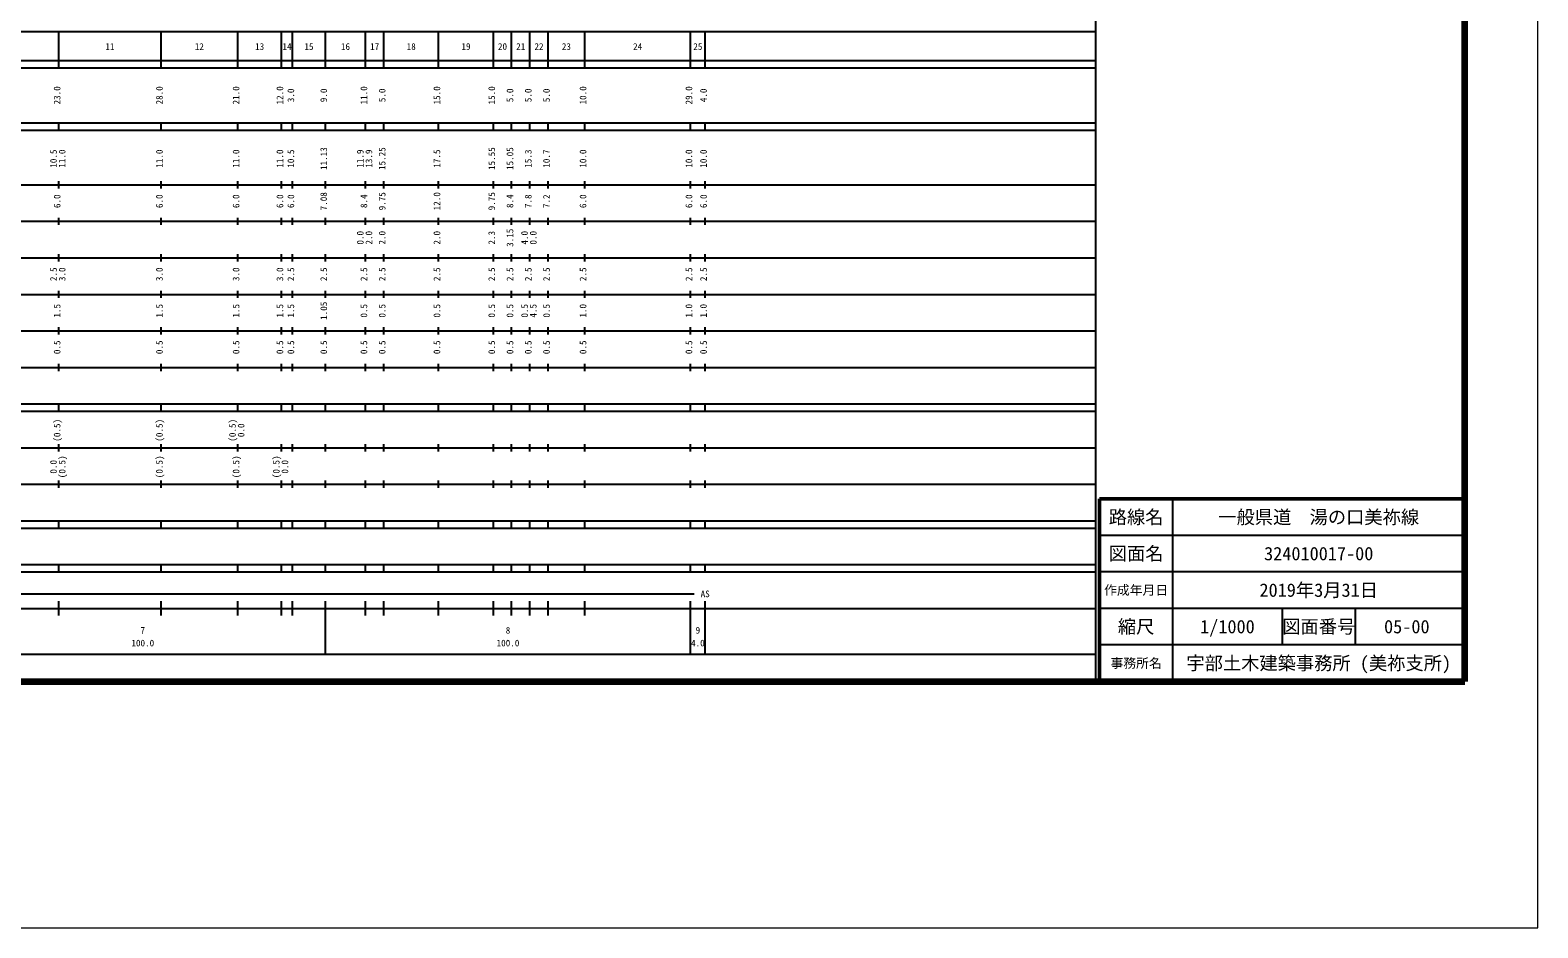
# Model space of a CAD drawing. Units: millimetres on the paper, enlarged 1000 times. Extents: x 0 to 700000, y -47500 to 447500.
# Drawn here: x 287158 to 700000, y -47500 to 198357 of the extents above; entities that cross this region are included whole.
import ezdxf
from ezdxf.enums import TextEntityAlignment as Align

# ---------------------------------------------------------------- set-up
doc = ezdxf.new("R2010")
doc.units = ezdxf.units.MM
doc.header["$LTSCALE"] = 1000
for name, color, linetype, lineweight in [('M-STR-HTXT', 7, 'Continuous', 25), ('M-TTL-LINE', 7, 'Continuous', 25), ('S-TTL', 7, 'Continuous', 13), ('S-TTL-TXT', 7, 'Continuous', 50), ('作業レイヤ1', 7, 'Continuous', 13)]:
    doc.layers.add(name, color=color, linetype=linetype, lineweight=lineweight)
doc.styles.add('ＭＳ ゴシック', font='')
doc.styles.get('ＭＳ ゴシック').set_extended_font_data('MS Gothic')

msp = doc.modelspace()

# ---------------------------------------------------------------- linework, layer by layer
at = {"layer": 'M-STR-HTXT'}
for p, q in [((579000, 20000), (579000, 370000)), ((579000, 20000), (579000, 370000)), ((68000, 198000), (579000, 198000)), ((68000, 198000), (579000, 198000)), ((295000, 188000), (295000, 198000)), ((323000, 188000), (323000, 198000)), ((344000, 188000), (344000, 198000)), ((356000, 188000), (356000, 198000)), ((359000, 188000), (359000, 198000)), ((368000, 188000), (368000, 198000)), ((379000, 188000), (379000, 198000)), ((384000, 188000), (384000, 198000)), ((399000, 188000), (399000, 198000)), ((414000, 188000), (414000, 198000)), ((419000, 188000), (419000, 198000)), ((424000, 188000), (424000, 198000)), ((429000, 188000), (429000, 198000)), ((439000, 188000), (439000, 198000)), ((468000, 188000), (468000, 198000)), ((472000, 188000), (472000, 198000)), ((40000, 190000), (579000, 190000)), ((40000, 190000), (579000, 190000)), ((40000, 188000), (579000, 188000)), ((40000, 188000), (579000, 188000)), ((40000, 173000), (579000, 173000)), ((40000, 173000), (579000, 173000)), ((40000, 171000), (579000, 171000)), ((40000, 171000), (579000, 171000)), ((295000, 171000), (295000, 173000)), ((323000, 171000), (323000, 173000)), ((344000, 171000), (344000, 173000)), ((356000, 171000), (356000, 173000)), ((359000, 171000), (359000, 173000)), ((368000, 171000), (368000, 173000)), ((379000, 171000), (379000, 173000)), ((384000, 171000), (384000, 173000)), ((399000, 171000), (399000, 173000)), ((414000, 171000), (414000, 173000)), ((419000, 171000), (419000, 173000)), ((424000, 171000), (424000, 173000)), ((429000, 171000), (429000, 173000)), ((439000, 171000), (439000, 173000)), ((468000, 171000), (468000, 173000)), ((472000, 171000), (472000, 173000)), ((295000, 155000), (295000, 157000)), ((323000, 155000), (323000, 157000)), ((344000, 155000), (344000, 157000)), ((356000, 155000), (356000, 157000)), ((359000, 155000), (359000, 157000)), ((368000, 155000), (368000, 157000)), ((379000, 155000), (379000, 157000)), ((384000, 155000), (384000, 157000)), ((399000, 155000), (399000, 157000)), ((414000, 155000), (414000, 157000)), ((419000, 155000), (419000, 157000)), ((424000, 155000), (424000, 157000)), ((429000, 155000), (429000, 157000)), ((439000, 155000), (439000, 157000)), ((468000, 155000), (468000, 157000)), ((472000, 155000), (472000, 157000)), ((40000, 156000), (579000, 156000)), ((40000, 156000), (579000, 156000)), ((46000, 146000), (579000, 146000)), ((46000, 146000), (579000, 146000)), ((295000, 145000), (295000, 147000)), ((323000, 145000), (323000, 147000)), ((344000, 145000), (344000, 147000)), ((356000, 145000), (356000, 147000)), ((359000, 145000), (359000, 147000)), ((368000, 145000), (368000, 147000)), ((379000, 145000), (379000, 147000)), ((384000, 145000), (384000, 147000)), ((399000, 145000), (399000, 147000)), ((414000, 145000), (414000, 147000)), ((419000, 145000), (419000, 147000)), ((424000, 145000), (424000, 147000)), ((429000, 145000), (429000, 147000)), ((439000, 145000), (439000, 147000)), ((468000, 145000), (468000, 147000)), ((472000, 145000), (472000, 147000)), ((295000, 135000), (295000, 137000)), ((323000, 135000), (323000, 137000)), ((344000, 135000), (344000, 137000)), ((356000, 135000), (356000, 137000)), ((359000, 135000), (359000, 137000)), ((368000, 135000), (368000, 137000)), ((379000, 135000), (379000, 137000)), ((384000, 135000), (384000, 137000)), ((399000, 135000), (399000, 137000)), ((414000, 135000), (414000, 137000)), ((419000, 135000), (419000, 137000)), ((424000, 135000), (424000, 137000)), ((429000, 135000), (429000, 137000)), ((439000, 135000), (439000, 137000)), ((468000, 135000), (468000, 137000)), ((472000, 135000), (472000, 137000)), ((52000, 136000), (579000, 136000)), ((52000, 136000), (579000, 136000)), ((46000, 126000), (579000, 126000)), ((46000, 126000), (579000, 126000)), ((295000, 125000), (295000, 127000)), ((323000, 125000), (323000, 127000)), ((344000, 125000), (344000, 127000)), ((356000, 125000), (356000, 127000)), ((359000, 125000), (359000, 127000)), ((368000, 125000), (368000, 127000)), ((379000, 125000), (379000, 127000)), ((384000, 125000), (384000, 127000)), ((399000, 125000), (399000, 127000)), ((414000, 125000), (414000, 127000)), ((419000, 125000), (419000, 127000)), ((424000, 125000), (424000, 127000)), ((429000, 125000), (429000, 127000)), ((439000, 125000), (439000, 127000)), ((468000, 125000), (468000, 127000)), ((472000, 125000), (472000, 127000)), ((52000, 116000), (579000, 116000)), ((52000, 116000), (579000, 116000)), ((295000, 115000), (295000, 117000)), ((323000, 115000), (323000, 117000)), ((344000, 115000), (344000, 117000)), ((356000, 115000), (356000, 117000)), ((359000, 115000), (359000, 117000)), ((368000, 115000), (368000, 117000)), ((379000, 115000), (379000, 117000)), ((384000, 115000), (384000, 117000)), ((399000, 115000), (399000, 117000)), ((414000, 115000), (414000, 117000)), ((419000, 115000), (419000, 117000)), ((424000, 115000), (424000, 117000)), ((429000, 115000), (429000, 117000)), ((439000, 115000), (439000, 117000)), ((468000, 115000), (468000, 117000)), ((472000, 115000), (472000, 117000)), ((46000, 106000), (579000, 106000)), ((46000, 106000), (579000, 106000)), ((295000, 105000), (295000, 107000)), ((323000, 105000), (323000, 107000)), ((344000, 105000), (344000, 107000)), ((356000, 105000), (356000, 107000)), ((359000, 105000), (359000, 107000)), ((368000, 105000), (368000, 107000)), ((379000, 105000), (379000, 107000)), ((384000, 105000), (384000, 107000)), ((399000, 105000), (399000, 107000)), ((414000, 105000), (414000, 107000)), ((419000, 105000), (419000, 107000)), ((424000, 105000), (424000, 107000)), ((429000, 105000), (429000, 107000)), ((439000, 105000), (439000, 107000)), ((468000, 105000), (468000, 107000)), ((472000, 105000), (472000, 107000)), ((40000, 96000), (579000, 96000)), ((40000, 96000), (579000, 96000)), ((295000, 94000), (295000, 96000)), ((323000, 94000), (323000, 96000)), ((344000, 94000), (344000, 96000)), ((356000, 94000), (356000, 96000)), ((359000, 94000), (359000, 96000)), ((368000, 94000), (368000, 96000)), ((379000, 94000), (379000, 96000)), ((384000, 94000), (384000, 96000)), ((399000, 94000), (399000, 96000)), ((414000, 94000), (414000, 96000)), ((419000, 94000), (419000, 96000)), ((424000, 94000), (424000, 96000)), ((429000, 94000), (429000, 96000)), ((439000, 94000), (439000, 96000)), ((468000, 94000), (468000, 96000)), ((472000, 94000), (472000, 96000)), ((40000, 94000), (579000, 94000)), ((40000, 94000), (579000, 94000)), ((49000, 84000), (579000, 84000)), ((49000, 84000), (579000, 84000)), ((295000, 83000), (295000, 85000)), ((323000, 83000), (323000, 85000)), ((344000, 83000), (344000, 85000)), ((356000, 83000), (356000, 85000)), ((359000, 83000), (359000, 85000)), ((368000, 83000), (368000, 85000)), ((379000, 83000), (379000, 85000)), ((384000, 83000), (384000, 85000)), ((399000, 83000), (399000, 85000)), ((414000, 83000), (414000, 85000)), ((419000, 83000), (419000, 85000)), ((424000, 83000), (424000, 85000)), ((429000, 83000), (429000, 85000)), ((439000, 83000), (439000, 85000)), ((468000, 83000), (468000, 85000)), ((472000, 83000), (472000, 85000)), ((295000, 73000), (295000, 75000)), ((323000, 73000), (323000, 75000)), ((344000, 73000), (344000, 75000)), ((356000, 73000), (356000, 75000)), ((359000, 73000), (359000, 75000)), ((368000, 73000), (368000, 75000)), ((379000, 73000), (379000, 75000)), ((384000, 73000), (384000, 75000)), ((399000, 73000), (399000, 75000)), ((414000, 73000), (414000, 75000)), ((419000, 73000), (419000, 75000)), ((424000, 73000), (424000, 75000)), ((429000, 73000), (429000, 75000)), ((439000, 73000), (439000, 75000)), ((468000, 73000), (468000, 75000)), ((472000, 73000), (472000, 75000)), ((40000, 74000), (579000, 74000)), ((40000, 74000), (579000, 74000)), ((40000, 64000), (579000, 64000)), ((40000, 64000), (579000, 64000)), ((40000, 62000), (579000, 62000)), ((40000, 62000), (579000, 62000)), ((295000, 62000), (295000, 64000)), ((323000, 62000), (323000, 64000)), ((344000, 62000), (344000, 64000)), ((356000, 62000), (356000, 64000)), ((359000, 62000), (359000, 64000)), ((368000, 62000), (368000, 64000)), ((379000, 62000), (379000, 64000)), ((384000, 62000), (384000, 64000)), ((399000, 62000), (399000, 64000)), ((414000, 62000), (414000, 64000)), ((419000, 62000), (419000, 64000)), ((424000, 62000), (424000, 64000)), ((429000, 62000), (429000, 64000)), ((439000, 62000), (439000, 64000)), ((468000, 62000), (468000, 64000)), ((472000, 62000), (472000, 64000)), ((40000, 52000), (579000, 52000)), ((40000, 52000), (579000, 52000)), ((40000, 50000), (579000, 50000)), ((40000, 50000), (579000, 50000)), ((295000, 50000), (295000, 52000)), ((323000, 50000), (323000, 52000)), ((344000, 50000), (344000, 52000)), ((356000, 50000), (356000, 52000)), ((359000, 50000), (359000, 52000)), ((368000, 50000), (368000, 52000)), ((379000, 50000), (379000, 52000)), ((384000, 50000), (384000, 52000)), ((399000, 50000), (399000, 52000)), ((414000, 50000), (414000, 52000)), ((419000, 50000), (419000, 52000)), ((424000, 50000), (424000, 52000)), ((429000, 50000), (429000, 52000)), ((439000, 50000), (439000, 52000)), ((468000, 50000), (468000, 52000)), ((472000, 50000), (472000, 52000)), ((71000, 44000), (469000, 44000)), ((295000, 38000), (295000, 42000)), ((323000, 38000), (323000, 42000)), ((344000, 38000), (344000, 42000)), ((356000, 38000), (356000, 42000)), ((359000, 38000), (359000, 42000)), ((368000, 27500), (368000, 42000)), ((379000, 38000), (379000, 42000)), ((384000, 38000), (384000, 42000)), ((399000, 38000), (399000, 42000)), ((414000, 38000), (414000, 42000)), ((419000, 38000), (419000, 42000)), ((424000, 38000), (424000, 42000)), ((429000, 38000), (429000, 42000)), ((439000, 38000), (439000, 42000)), ((468000, 27500), (468000, 42000)), ((472000, 27500), (472000, 42000)), ((40000, 40000), (579000, 40000)), ((40000, 40000), (579000, 40000)), ((68000, 27500), (579000, 27500)), ((68000, 27500), (579000, 27500))]:
    msp.add_line(p, q, dxfattribs=at)
at = {"layer": 'M-TTL-LINE'}
for p, q in [((600000, 70000), (600000, 20000)), ((600000, 70000), (600000, 20000)), ((680000, 60000), (580000, 60000)), ((680000, 60000), (580000, 60000)), ((680000, 50000), (580000, 50000)), ((680000, 50000), (580000, 50000)), ((680000, 40000), (580000, 40000)), ((680000, 40000), (580000, 40000)), ((630000, 40000), (630000, 30000)), ((630000, 40000), (630000, 30000)), ((650000, 40000), (650000, 30000)), ((650000, 40000), (650000, 30000)), ((680000, 30000), (580000, 30000)), ((680000, 30000), (580000, 30000))]:
    msp.add_line(p, q, dxfattribs=at)
at = {"layer": 'S-TTL', "color": 2, "lineweight": 140}
for p, q in [((680000, 20000), (680000, 380000)), ((680000, 20000), (680000, 380000)), ((40000, 20000), (680000, 20000)), ((40000, 20000), (680000, 20000))]:
    msp.add_line(p, q, dxfattribs=at)
at = {"layer": 'S-TTL', "color": 2, "lineweight": 50}
for p, q in [((680000, 70000), (580000, 70000)), ((580000, 70000), (580000, 20000)), ((680000, 70000), (580000, 70000)), ((580000, 70000), (580000, 20000))]:
    msp.add_line(p, q, dxfattribs=at)
at = {"layer": '作業レイヤ1'}
msp.add_lwpolyline([(0, -47500), (700000, -47500), (700000, 447500), (0, 447500)], close=True, dxfattribs=at)

# ---------------------------------------------------------------- texts
at = {"layer": 'M-STR-HTXT', "style": 'ＭＳ ゴシック'}
for s, p in [('11', (309000, 192405)), ('12', (333500, 192405)), ('13', (350000, 192405)), ('14', (357500, 192405)), ('15', (363500, 192405)), ('16', (373500, 192405)), ('17', (381500, 192405)), ('18', (391500, 192405)), ('19', (406500, 192405)), ('20', (416500, 192405)), ('21', (421500, 192405)), ('22', (426500, 192405)), ('23', (434000, 192405)), ('24', (453500, 192405)), ('25', (470000, 192405)), ('AS', (472000, 42500)), ('7', (318000, 32523)), ('8', (418000, 32523)), ('9', (470000, 32523)), ('100.0', (318000, 29033)), ('100.0', (418000, 29033)), ('4.0', (470000, 29033))]:
    msp.add_text(s, height=1833, dxfattribs=at).set_placement(p, align=Align.BOTTOM_CENTER)
for s, p in [('23.0', (296000, 180500)), ('28.0', (324000, 180500)), ('21.0', (345000, 180500)), ('12.0', (357000, 180500)), ('3.0', (360000, 180500)), ('9.0', (369000, 180500)), ('11.0', (380000, 180500)), ('5.0', (385000, 180500)), ('15.0', (400000, 180500)), ('15.0', (415000, 180500)), ('5.0', (420000, 180500)), ('5.0', (425000, 180500)), ('5.0', (430000, 180500)), ('10.0', (440000, 180500)), ('29.0', (469000, 180500)), ('4.0', (473000, 180500)), ('10.5', (295000, 163174)), ('11.0', (297370, 163174)), ('11.0', (324000, 163174)), ('11.0', (345000, 163174)), ('11.0', (357000, 163174)), ('10.5', (360000, 163174)), ('11.13', (369000, 163174)), ('11.9', (379000, 163174)), ('13.9', (381370, 163174)), ('15.25', (385000, 163174)), ('17.5', (400000, 163174)), ('15.55', (415000, 163174)), ('15.05', (420000, 163174)), ('15.3', (425000, 163174)), ('10.7', (430000, 163174)), ('10.0', (440000, 163174)), ('10.0', (469000, 163174)), ('10.0', (473000, 163174)), ('6.0', (296000, 151500)), ('6.0', (324000, 151500)), ('6.0', (345000, 151500)), ('6.0', (357000, 151500)), ('6.0', (360000, 151500)), ('7.08', (369000, 151500)), ('8.4', (380000, 151500)), ('9.75', (385000, 151500)), ('12.0', (400000, 151500)), ('9.75', (415000, 151500)), ('8.4', (420000, 151500)), ('7.8', (425000, 151500)), ('7.2', (430000, 151500)), ('6.0', (440000, 151500)), ('6.0', (469000, 151500)), ('6.0', (473000, 151500)), ('0.0', (379000, 141500)), ('2.0', (381370, 141500)), ('2.0', (385000, 141500)), ('2.0', (400000, 141500)), ('2.3', (415000, 141500)), ('3.15', (420000, 141500)), ('4.0', (424000, 141500)), ('0.0', (426370, 141500)), ('2.5', (295000, 131500)), ('3.0', (297370, 131500)), ('3.0', (324000, 131500)), ('3.0', (345000, 131500)), ('3.0', (357000, 131500)), ('2.5', (360000, 131500)), ('2.5', (369000, 131500)), ('2.5', (380000, 131500)), ('2.5', (385000, 131500)), ('2.5', (400000, 131500)), ('2.5', (415000, 131500)), ('2.5', (420000, 131500)), ('2.5', (425000, 131500)), ('2.5', (430000, 131500)), ('2.5', (440000, 131500)), ('2.5', (469000, 131500)), ('2.5', (473000, 131500)), ('1.5', (296000, 121500)), ('1.5', (324000, 121500)), ('1.5', (345000, 121500)), ('1.5', (357000, 121500)), ('1.5', (360000, 121500)), ('1.05', (369000, 121500)), ('0.5', (380000, 121500)), ('0.5', (385000, 121500)), ('0.5', (400000, 121500)), ('0.5', (415000, 121500)), ('0.5', (420000, 121500)), ('0.5', (424000, 121500)), ('4.5', (426370, 121500)), ('0.5', (430000, 121500)), ('1.0', (440000, 121500)), ('1.0', (469000, 121500)), ('1.0', (473000, 121500)), ('0.5', (296000, 111500)), ('0.5', (324000, 111500)), ('0.5', (345000, 111500)), ('0.5', (357000, 111500)), ('0.5', (360000, 111500)), ('0.5', (369000, 111500)), ('0.5', (380000, 111500)), ('0.5', (385000, 111500)), ('0.5', (400000, 111500)), ('0.5', (415000, 111500)), ('0.5', (420000, 111500)), ('0.5', (425000, 111500)), ('0.5', (430000, 111500)), ('0.5', (440000, 111500)), ('0.5', (469000, 111500)), ('0.5', (473000, 111500)), ('(0.5)', (296000, 88764)), ('(0.5)', (324000, 88764)), ('(0.5)', (344000, 88764)), ('0.0', (346370, 88764)), ('0.0', (295000, 78764)), ('(0.5)', (297370, 78764)), ('(0.5)', (324000, 78764)), ('(0.5)', (345000, 78764)), ('(0.5)', (356000, 78764)), ('0.0', (358370, 78764))]:
    msp.add_text(s, height=1833, rotation=90, dxfattribs=at).set_placement(p, align=Align.BOTTOM_CENTER)
at = {"layer": 'S-TTL-TXT', "style": 'ＭＳ ゴシック'}
for s, height, p in [('路線名', 3666, (590000, 65000)), ('路線名', 3666, (590000, 65000)), ('路線名', 3666, (590000, 65000)), ('路線名', 3666, (590000, 65000)), ('一般県道\u3000湯の口美祢線', 3666, (640000, 65000)), ('一般県道\u3000湯の口美祢線', 3666, (640000, 65000)), ('図面名', 3666, (590000, 55000)), ('図面名', 3666, (590000, 55000)), ('図面名', 3666, (590000, 55000)), ('図面名', 3666, (590000, 55000)), ('324010017-00', 3666, (640000, 55000)), ('324010017-00', 3666, (640000, 55000)), ('作成年月日', 2566, (590000, 45000)), ('作成年月日', 2566, (590000, 45000)), ('作成年月日', 2566, (590000, 45000)), ('作成年月日', 2566, (590000, 45000)), ('2019年3月31日', 3666, (640000, 45000)), ('縮尺', 3666, (590000, 35000)), ('縮尺', 3666, (590000, 35000)), ('縮尺', 3666, (590000, 35000)), ('縮尺', 3666, (590000, 35000)), ('図面番号', 3666, (640000, 35000)), ('図面番号', 3666, (640000, 35000)), ('図面番号', 3666, (640000, 35000)), ('図面番号', 3666, (640000, 35000)), ('1/1000', 3666, (615000, 35000)), ('1/1000', 3666, (615000, 35000)), ('05-00', 3666, (664125, 35000)), ('事務所名', 2566, (590000, 25000)), ('事務所名', 2566, (590000, 25000)), ('事務所名', 2566, (590000, 25000)), ('事務所名', 2566, (590000, 25000)), ('宇部土木建築事務所 (美祢支所)', 3666, (640000, 25000))]:
    msp.add_text(s, height=height, dxfattribs=at).set_placement(p, align=Align.MIDDLE_CENTER)

doc.saveas('drawing.dxf')
